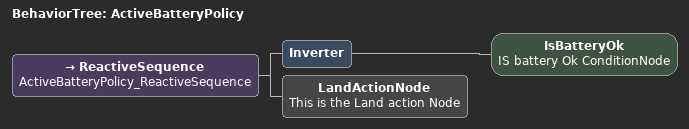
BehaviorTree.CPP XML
<?xml version="1.0" encoding="UTF-8"?>

<root main_tree_to_execute = "ActiveBatteryPolicy">
    <BehaviorTree ID="ActiveBatteryPolicy">
        <ReactiveSequence name="ActiveBatteryPolicy_ReactiveSequence">
            <Inverter>
                <IsBatteryOk name="IS battery Ok ConditionNode"/>
            </Inverter>
            <LandActionNode name="This is the Land action Node"/>
        </ReactiveSequence>
    </BehaviorTree>

</root>
